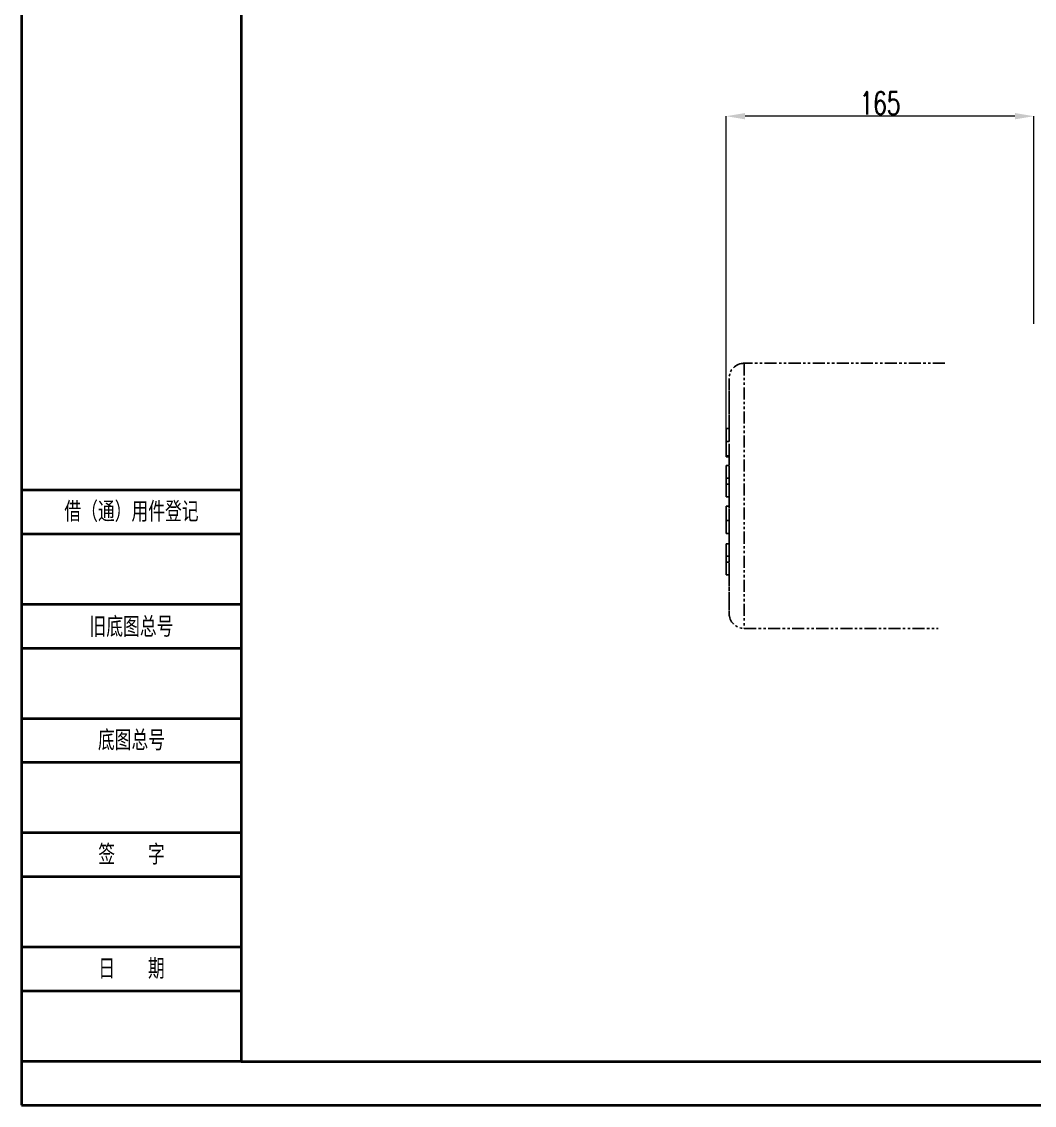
# Model space of a CAD drawing. Header units: millimetres. Extents: x 5659 to 7608, y 3628 to 5007.
# Drawn here: x 5659 to 6194, y 3628 to 4201 of the extents above; entities that cross this region are included whole.
import ezdxf

# ---------------------------------------------------------------- set-up
doc = ezdxf.new("R2010")
doc.units = ezdxf.units.MM
doc.linetypes.add('PHANTOM', pattern=[12.7, 6.35, -1.27, 1.27, -1.27, 1.27, -1.27])
for name, color, linetype, lineweight in [('AM_5', 3, 'Continuous', 25), ('AM_BOR', 7, 'Continuous', 50), ('文字', 7, 'Continuous', 13), ('粗实线', 7, 'Continuous', 40)]:
    doc.layers.add(name, color=color, linetype=linetype, lineweight=lineweight)
doc.styles.add('SLDTEXTSTYLE1', font='txt.shx', dxfattribs={"width": 0.7, "bigfont": 'gbcbig.shx'})
doc.styles.add('标注', font='txt.shx', dxfattribs={"width": 0.7, "height": 3.5})
doc.dimstyles.new('SLDDIMSTYLE12$0', dxfattribs={"dimtxt": 12, "dimasz": 10, "dimexe": 0, "dimexo": 0.0625, "dimgap": 0.875, "dimtad": 1, "dimdec": 1, "dimlfac": 1.8, "dimrnd": 1e-09, "dimzin": 12, "dimdsep": 46, "dimtxsty": 'SLDTEXTSTYLE1', "dimcen": 0.09, "dimdle": 8.16, "dimclrd": 3, "dimclre": 3, "dimadec": 0, "dimazin": 3, "dimtfac": 1, "dimtdec": 1, "dimtofl": 0, "dimtmove": 0, "dimatfit": 3, "dimfxl": 0, "dimfrac": 2, "dimtolj": 1, "dimlwd": 5, "dimlwe": 5, "dimarcsym": 0})

# ---------------------------------------------------------------- blocks, each defined once
blk = doc.blocks.new('*D73')
at = {"layer": 'AM_5', "color": 3, "linetype": 'Continuous', "lineweight": 5, "transparency": 16777216}
for p, q in [((6031.39, 3985.79), (6031.39, 4150.69)), ((6183.89, 4150.69), (6041.39, 4150.69))]:
    blk.add_line(p, q, dxfattribs=at)
at = {"layer": 'AM_5', "color": 3, "lineweight": 5, "transparency": 16777216}
blk.add_line((6193.89, 4040.96), (6193.89, 4150.69), dxfattribs=at)
at = {"layer": 'AM_5', "color": 3, "transparency": 16777216}
for points in [[(6041.39, 4152.36), (6041.39, 4149.02), (6031.39, 4150.69)], [(6183.89, 4152.36), (6183.89, 4149.02), (6193.89, 4150.69)]]:
    blk.add_solid(points, dxfattribs=at)
at = {"layer": 'Defpoints', "color": 0, "transparency": 16777216}
for p in [(6031.39, 4150.69), (6193.89, 4040.9), (6031.39, 3985.73)]:
    blk.add_point(p, dxfattribs=at)
at = {"layer": 'AM_5', "color": 0, "transparency": 16777216, "insert": (6112.64, 4157.57), "char_height": 12, "attachment_point": 5, "style": 'SLDTEXTSTYLE1'}
blk.add_mtext('\\A1;165', dxfattribs=at)
blk = doc.blocks.new('rA3')
at = {"layer": '粗实线'}
for p, q in [((333.38, 421.26), (333.38, 124.26)), ((358.38, 416.26), (358.38, 129.26)), ((358.38, 194.26), (333.38, 194.26)), ((358.38, 189.26), (333.38, 189.26)), ((358.38, 181.26), (333.38, 181.26)), ((358.38, 176.26), (333.38, 176.26)), ((358.38, 168.26), (333.38, 168.26)), ((358.38, 163.26), (333.38, 163.26)), ((358.38, 155.26), (333.38, 155.26)), ((358.38, 150.26), (333.38, 150.26)), ((358.38, 142.26), (333.38, 142.26)), ((358.38, 137.26), (333.38, 137.26)), ((358.38, 129.26), (333.38, 129.26)), ((358.38, 129.26), (748.38, 129.26)), ((333.38, 124.26), (753.38, 124.26))]:
    blk.add_line(p, q, dxfattribs=at)
at = {"layer": '文字', "char_height": 2, "width": 25, "attachment_point": 5, "style": '标注'}
for s, insert in [('{\\fSimSun|b0|i0|c134|p54;借（通）用件登记}', (345.88, 191.76)), ('{\\fSimSun|b0|i0|c134|p54;旧底图总号}', (345.88, 178.67)), ('{\\fSimSun|b0|i0|c134|p54;底图总号}', (345.88, 165.76)), ('{\\fSimSun|b0|i0|c134|p54;签}   {\\fSimSun|b0|i0|c134|p54;字}', (345.88, 152.76)), ('{\\fSimSun|b0|i0|c134|p54;日}   {\\fSimSun|b0|i0|c134|p54;期}', (345.88, 139.76))]:
    blk.add_mtext(s, dxfattribs=dict(at, insert=insert))

msp = doc.modelspace()

# ---------------------------------------------------------------- linework, layer by layer
at = {"color": 7, "linetype": 'PHANTOM', "lineweight": 25}
for p, q in [((6146.924, 4020.181), (6040.894, 4020.181)), ((6031.394, 3981.897), (6031.394, 3985.725)), ((6031.394, 3985.725), (6031.394, 3985.725)), ((6031.394, 3985.725), (6031.394, 3978.953)), ((6031.394, 3985.725), (6032.894, 3985.725)), ((6031.394, 3985.725), (6032.894, 3985.725)), ((6032.894, 3978.953), (6032.894, 3985.725)), ((6032.894, 3985.725), (6032.894, 3985.725)), ((6031.394, 3979.257), (6031.394, 3981.897)), ((6031.394, 3981.897), (6031.394, 3981.897)), ((6031.394, 3978.826), (6031.394, 3981.897)), ((6031.394, 3981.897), (6031.394, 3979.605)), ((6031.394, 3981.897), (6031.394, 3981.897)), ((6031.394, 3974.584), (6031.394, 3979.257)), ((6031.394, 3978.953), (6032.894, 3978.953)), ((6031.394, 3975.667), (6031.394, 3970.734)), ((6031.394, 3970.734), (6031.394, 3974.584)), ((6032.894, 3971.381), (6031.394, 3971.381)), ((6031.394, 3970.734), (6032.894, 3970.734)), ((6031.394, 3966.15), (6032.894, 3966.15)), ((6031.394, 3966.15), (6031.394, 3959.585)), ((6031.394, 3962.274), (6031.394, 3966.15)), ((6032.894, 3970.734), (6032.894, 3971.381)), ((6032.894, 3966.15), (6032.894, 3970.734)), ((6032.894, 3959.585), (6032.894, 3966.15)), ((6031.394, 3960.456), (6031.394, 3962.274)), ((6031.394, 3955.44), (6031.394, 3960.456)), ((6031.394, 3959.726), (6031.394, 3956.157)), ((6031.394, 3957.95), (6031.394, 3959.726)), ((6032.894, 3959.585), (6031.394, 3959.585)), ((6031.394, 3959.585), (6031.394, 3956.316)), ((6031.394, 3956.157), (6031.394, 3957.95)), ((6031.394, 3956.316), (6031.394, 3949.729)), ((6031.394, 3956.316), (6032.894, 3956.316)), ((6031.394, 3953.623), (6031.394, 3955.44)), ((6032.894, 3956.316), (6032.894, 3959.585)), ((6032.894, 3949.729), (6032.894, 3956.316)), ((6031.394, 3949.729), (6031.394, 3953.623)), ((6031.394, 3949.729), (6032.894, 3949.729)), ((6032.894, 3944.758), (6032.894, 3949.729)), ((6031.394, 3944.758), (6032.894, 3944.758)), ((6031.394, 3933.727), (6031.394, 3937.748)), ((6031.394, 3937.748), (6031.394, 3937.748)), ((6031.394, 3937.748), (6031.394, 3930.286)), ((6031.394, 3937.207), (6032.894, 3937.207)), ((6031.394, 3930.286), (6031.394, 3933.986)), ((6031.394, 3933.727), (6031.394, 3933.727)), ((6031.394, 3933.278), (6031.394, 3933.524)), ((6031.394, 3930.286), (6031.394, 3933.278)), ((6031.394, 3930.286), (6031.394, 3930.286)), ((6031.394, 3930.286), (6032.894, 3930.286)), ((6031.394, 3924.923), (6032.894, 3924.923)), ((6031.394, 3924.923), (6031.394, 3918.358)), ((6031.394, 3921.047), (6031.394, 3924.923)), ((6031.394, 3919.229), (6031.394, 3921.047)), ((6032.894, 3918.358), (6032.894, 3924.923)), ((6031.394, 3914.213), (6031.394, 3919.229)), ((6031.394, 3918.499), (6031.394, 3914.93)), ((6031.394, 3916.722), (6031.394, 3918.499)), ((6032.894, 3918.358), (6031.394, 3918.358)), ((6031.394, 3918.358), (6031.394, 3915.089)), ((6031.394, 3914.93), (6031.394, 3916.722)), ((6031.394, 3915.089), (6031.394, 3908.502)), ((6031.394, 3915.089), (6032.894, 3915.089)), ((6032.894, 3915.089), (6032.894, 3918.358)), ((6032.894, 3908.502), (6032.894, 3915.089)), ((6031.394, 3912.396), (6031.394, 3914.213)), ((6031.394, 3908.502), (6031.394, 3912.396)), ((6031.394, 3908.502), (6032.894, 3908.502)), ((6040.894, 3880.181), (6143.286, 3880.181))]:
    msp.add_line(p, q, dxfattribs=at)
at = {"color": 7, "linetype": 'PHANTOM', "lineweight": 25, "flags": 128}
msp.add_lwpolyline([(6040.894, 4020.181), (6040.894, 4020.003), (6040.894, 4019.468), (6040.894, 4018.581), (6040.894, 4017.345), (6040.894, 4015.767), (6040.894, 4013.855), (6040.894, 4011.618), (6040.894, 4009.069), (6040.894, 4006.219), (6040.894, 4003.083), (6040.894, 3999.678), (6040.894, 3996.021), (6040.894, 3992.13), (6040.894, 3988.026), (6040.894, 3983.728), (6040.894, 3979.26), (6040.894, 3974.643), (6040.894, 3969.902), (6040.894, 3965.061), (6040.894, 3960.143), (6040.894, 3955.175), (6040.894, 3950.181), (6040.894, 3945.187), (6040.894, 3940.219), (6040.894, 3935.301), (6040.894, 3930.46), (6040.894, 3925.718), (6040.894, 3921.102), (6040.894, 3916.634), (6040.894, 3912.336), (6040.894, 3908.232), (6040.894, 3904.341), (6040.894, 3900.683), (6040.894, 3897.278), (6040.894, 3894.143), (6040.894, 3891.293), (6040.894, 3888.743), (6040.894, 3886.507), (6040.894, 3884.594), (6040.894, 3883.016), (6040.894, 3881.781), (6040.894, 3880.893), (6040.894, 3880.359), (6040.894, 3880.181)], dxfattribs=at)
at = {"color": 7, "linetype": 'PHANTOM', "lineweight": 25}
for centre, start, end in [((6040.894, 4012.181), 90, 180), ((6040.894, 3888.181), 180, 270)]:
    msp.add_arc(centre, 8, start, end, dxfattribs=at)
for points, knots in [([(6032.894, 3985.725), (6032.894, 3986.919), (6032.894, 3989.863), (6032.894, 3994.091), (6032.894, 3998.396), (6032.894, 4002.152), (6032.894, 4005.334), (6032.894, 4008.173), (6032.894, 4010.435), (6032.894, 4011.869), (6032.894, 4012.335), (6032.894, 4011.869), (6032.894, 4010.435), (6032.894, 4008.173), (6032.894, 4005.333), (6032.894, 4002.153), (6032.894, 3998.393), (6032.894, 3994.1), (6032.894, 3989.338), (6032.894, 3984.186), (6032.894, 3978.735), (6032.894, 3972.495), (6032.894, 3965.493), (6032.894, 3957.82), (6032.894, 3952.701), (6032.894, 3950.181)], [0, 0, 0, 0, 0.0279063, 0.0687994, 0.1096924, 0.150368, 0.1906154, 0.2302372, 0.2813181, 0.3310053, 0.3791996, 0.4273908, 0.4770781, 0.528162, 0.5677838, 0.6080312, 0.6487067, 0.6895998, 0.7304928, 0.7711684, 0.8114158, 0.8510376, 0.9021185, 0.9518065, 1, 1, 1, 1]), ([(6031.394, 3979.605), (6031.394, 3978.908), (6031.394, 3977.858), (6031.394, 3976.522), (6031.394, 3975.759), (6031.394, 3975.281), (6031.394, 3975.237), (6031.394, 3975.213)], [0, 0, 0, 0, 0.3362422, 0.5068906, 0.6797858, 0.8263629, 1, 1, 1, 1]), ([(6031.394, 3978.953), (6031.394, 3977.944), (6031.394, 3976.105), (6031.394, 3973.875), (6031.394, 3972.404), (6031.394, 3971.52), (6031.394, 3971.432), (6031.394, 3971.381)], [0, 0, 0, 0, 0.276074, 0.5026478, 0.648994, 0.7958383, 1, 1, 1, 1]), ([(6031.394, 3975.213), (6031.394, 3975.239), (6031.394, 3975.28), (6031.394, 3975.722), (6031.394, 3976.447), (6031.394, 3977.516), (6031.394, 3978.39), (6031.394, 3978.826)], [0, 0, 0, 0, 0.23514464, 0.37534254, 0.51600229, 0.75891345, 1, 1, 1, 1]), ([(6032.894, 3971.381), (6032.894, 3971.431), (6032.894, 3971.516), (6032.894, 3972.366), (6032.894, 3973.793), (6032.894, 3976.039), (6032.894, 3977.913), (6032.894, 3978.953)], [0, 0, 0, 0, 0.20196089, 0.34462277, 0.48768998, 0.71560343, 1, 1, 1, 1]), ([(6031.394, 3971.381), (6031.394, 3971.402), (6031.394, 3971.445), (6031.394, 3971.828), (6031.394, 3972.904), (6031.394, 3974.3), (6031.394, 3975.358), (6031.394, 3975.667)], [0, 0, 0, 0, 0.1629267, 0.3248672, 0.5602734, 0.8718604, 1, 1, 1, 1]), ([(6032.894, 3950.181), (6032.894, 3947.661), (6032.894, 3942.542), (6032.894, 3934.869), (6032.894, 3927.867), (6032.894, 3921.627), (6032.894, 3916.176), (6032.894, 3911.024), (6032.894, 3906.262), (6032.894, 3901.969), (6032.894, 3898.209), (6032.894, 3895.029), (6032.894, 3892.189), (6032.894, 3889.927), (6032.894, 3888.493), (6032.894, 3888.027), (6032.894, 3888.493), (6032.894, 3889.927), (6032.894, 3892.189), (6032.894, 3895.03), (6032.894, 3898.205), (6032.894, 3901.984), (6032.894, 3905.434), (6032.894, 3907.772), (6032.894, 3908.502)], [0, 0, 0, 0, 0.05074112, 0.10305579, 0.15684183, 0.19855941, 0.24093569, 0.28376278, 0.32681888, 0.36987498, 0.41270207, 0.45507835, 0.49679593, 0.55057883, 0.60289426, 0.65363776, 0.70437809, 0.75669356, 0.8104796, 0.85219718, 0.89457346, 0.93740055, 0.98045665, 1, 1, 1, 1]), ([(6031.394, 3944.758), (6031.394, 3944.73), (6031.394, 3944.683), (6031.394, 3944.271), (6031.394, 3943.573), (6031.394, 3942.311), (6031.394, 3940.379), (6031.394, 3938.549), (6031.394, 3937.522), (6031.394, 3937.207)], [0, 0, 0, 0, 0.19850126, 0.33381372, 0.46876285, 0.63199476, 0.79642738, 0.93750048, 1, 1, 1, 1]), ([(6031.394, 3937.467), (6031.394, 3938.292), (6031.394, 3939.943), (6031.394, 3942.051), (6031.394, 3943.775), (6031.394, 3944.636), (6031.394, 3944.717), (6031.394, 3944.758)], [0, 0, 0, 0, 0.1793436, 0.3588888, 0.5415629, 0.7659487, 1, 1, 1, 1]), ([(6032.894, 3937.207), (6032.894, 3938.065), (6032.894, 3939.626), (6032.894, 3941.604), (6032.894, 3943.217), (6032.894, 3944.216), (6032.894, 3944.682), (6032.894, 3944.732), (6032.894, 3944.758)], [0, 0, 0, 0, 0.1686401, 0.3068009, 0.4445468, 0.6493658, 0.8244287, 1, 1, 1, 1]), ([(6031.394, 3937.207), (6031.394, 3937.555), (6031.394, 3938.234), (6031.394, 3939.154), (6031.394, 3939.973), (6031.394, 3940.507), (6031.394, 3940.765), (6031.394, 3940.787), (6031.394, 3940.798)], [0, 0, 0, 0, 0.1055686, 0.2061744, 0.3333255, 0.5255849, 0.762499, 1, 1, 1, 1]), ([(6031.394, 3940.798), (6031.394, 3940.769), (6031.394, 3940.722), (6031.394, 3940.278), (6031.394, 3939.349), (6031.394, 3938.287), (6031.394, 3937.436), (6031.394, 3937.08)], [0, 0, 0, 0, 0.3330331, 0.5539557, 0.7183333, 0.8819115, 1, 1, 1, 1]), ([(6031.394, 3933.524), (6031.394, 3933.531), (6031.394, 3933.548), (6031.394, 3933.765), (6031.394, 3934.485), (6031.394, 3935.767), (6031.394, 3936.918), (6031.394, 3937.467)], [0, 0, 0, 0, 0.0480273, 0.1148309, 0.233216, 0.6345243, 1, 1, 1, 1]), ([(6031.394, 3937.207), (6031.394, 3936.697), (6031.394, 3935.681), (6031.394, 3934.048), (6031.394, 3932.488), (6031.394, 3931.234), (6031.394, 3930.413), (6031.394, 3930.33), (6031.394, 3930.286)], [0, 0, 0, 0, 0.1311456, 0.2615272, 0.4305323, 0.5990583, 0.786172, 1, 1, 1, 1]), ([(6031.394, 3933.986), (6031.394, 3934), (6031.394, 3934.028), (6031.394, 3934.298), (6031.394, 3934.885), (6031.394, 3935.691), (6031.394, 3936.522), (6031.394, 3937.023), (6031.394, 3937.207)], [0, 0, 0, 0, 0.22963186, 0.4575605, 0.61528184, 0.77364991, 0.91696716, 1, 1, 1, 1]), ([(6031.394, 3937.08), (6031.394, 3936.656), (6031.394, 3935.912), (6031.394, 3934.97), (6031.394, 3934.262), (6031.394, 3933.793), (6031.394, 3933.751), (6031.394, 3933.727)], [0, 0, 0, 0, 0.2043544, 0.3586739, 0.5127895, 0.7124459, 1, 1, 1, 1]), ([(6032.894, 3930.286), (6032.894, 3930.35), (6032.894, 3930.464), (6032.894, 3931.589), (6032.894, 3933.11), (6032.894, 3935.051), (6032.894, 3936.467), (6032.894, 3937.207)], [0, 0, 0, 0, 0.2594927, 0.46447, 0.6370764, 0.810103, 1, 1, 1, 1]), ([(6032.894, 3924.923), (6032.894, 3925.726), (6032.894, 3927.453), (6032.894, 3929.299), (6032.894, 3930.286)], [0, 0, 0, 0, 0.4653058, 1, 1, 1, 1])]:
    msp.add_open_spline(points, degree=3, knots=knots, dxfattribs=at)

# ---------------------------------------------------------------- block references
at = {"layer": 'AM_BOR', "xscale": 4.640625, "yscale": 4.640625, "zscale": 4.640625}
msp.add_blockref('rA3', (4112.204, 3051.684), dxfattribs=at)

# ---------------------------------------------------------------- dimensions: what is measured, and where the dimension line sits
at = {"layer": 'AM_5'}
dim = msp.add_linear_dim(base=(6031.394, 4150.69), p1=(6193.894, 4040.901), p2=(6031.394, 3985.725), angle=360, text='165', dimstyle='SLDDIMSTYLE12$0', override={"dimlfac": 1}, dxfattribs=at)
dim.commit()
dim.dimension.update_dxf_attribs({"geometry": '*D73', "text_midpoint": (6112.644, 4150.69), "dimtype": 160})

doc.saveas('drawing.dxf')
